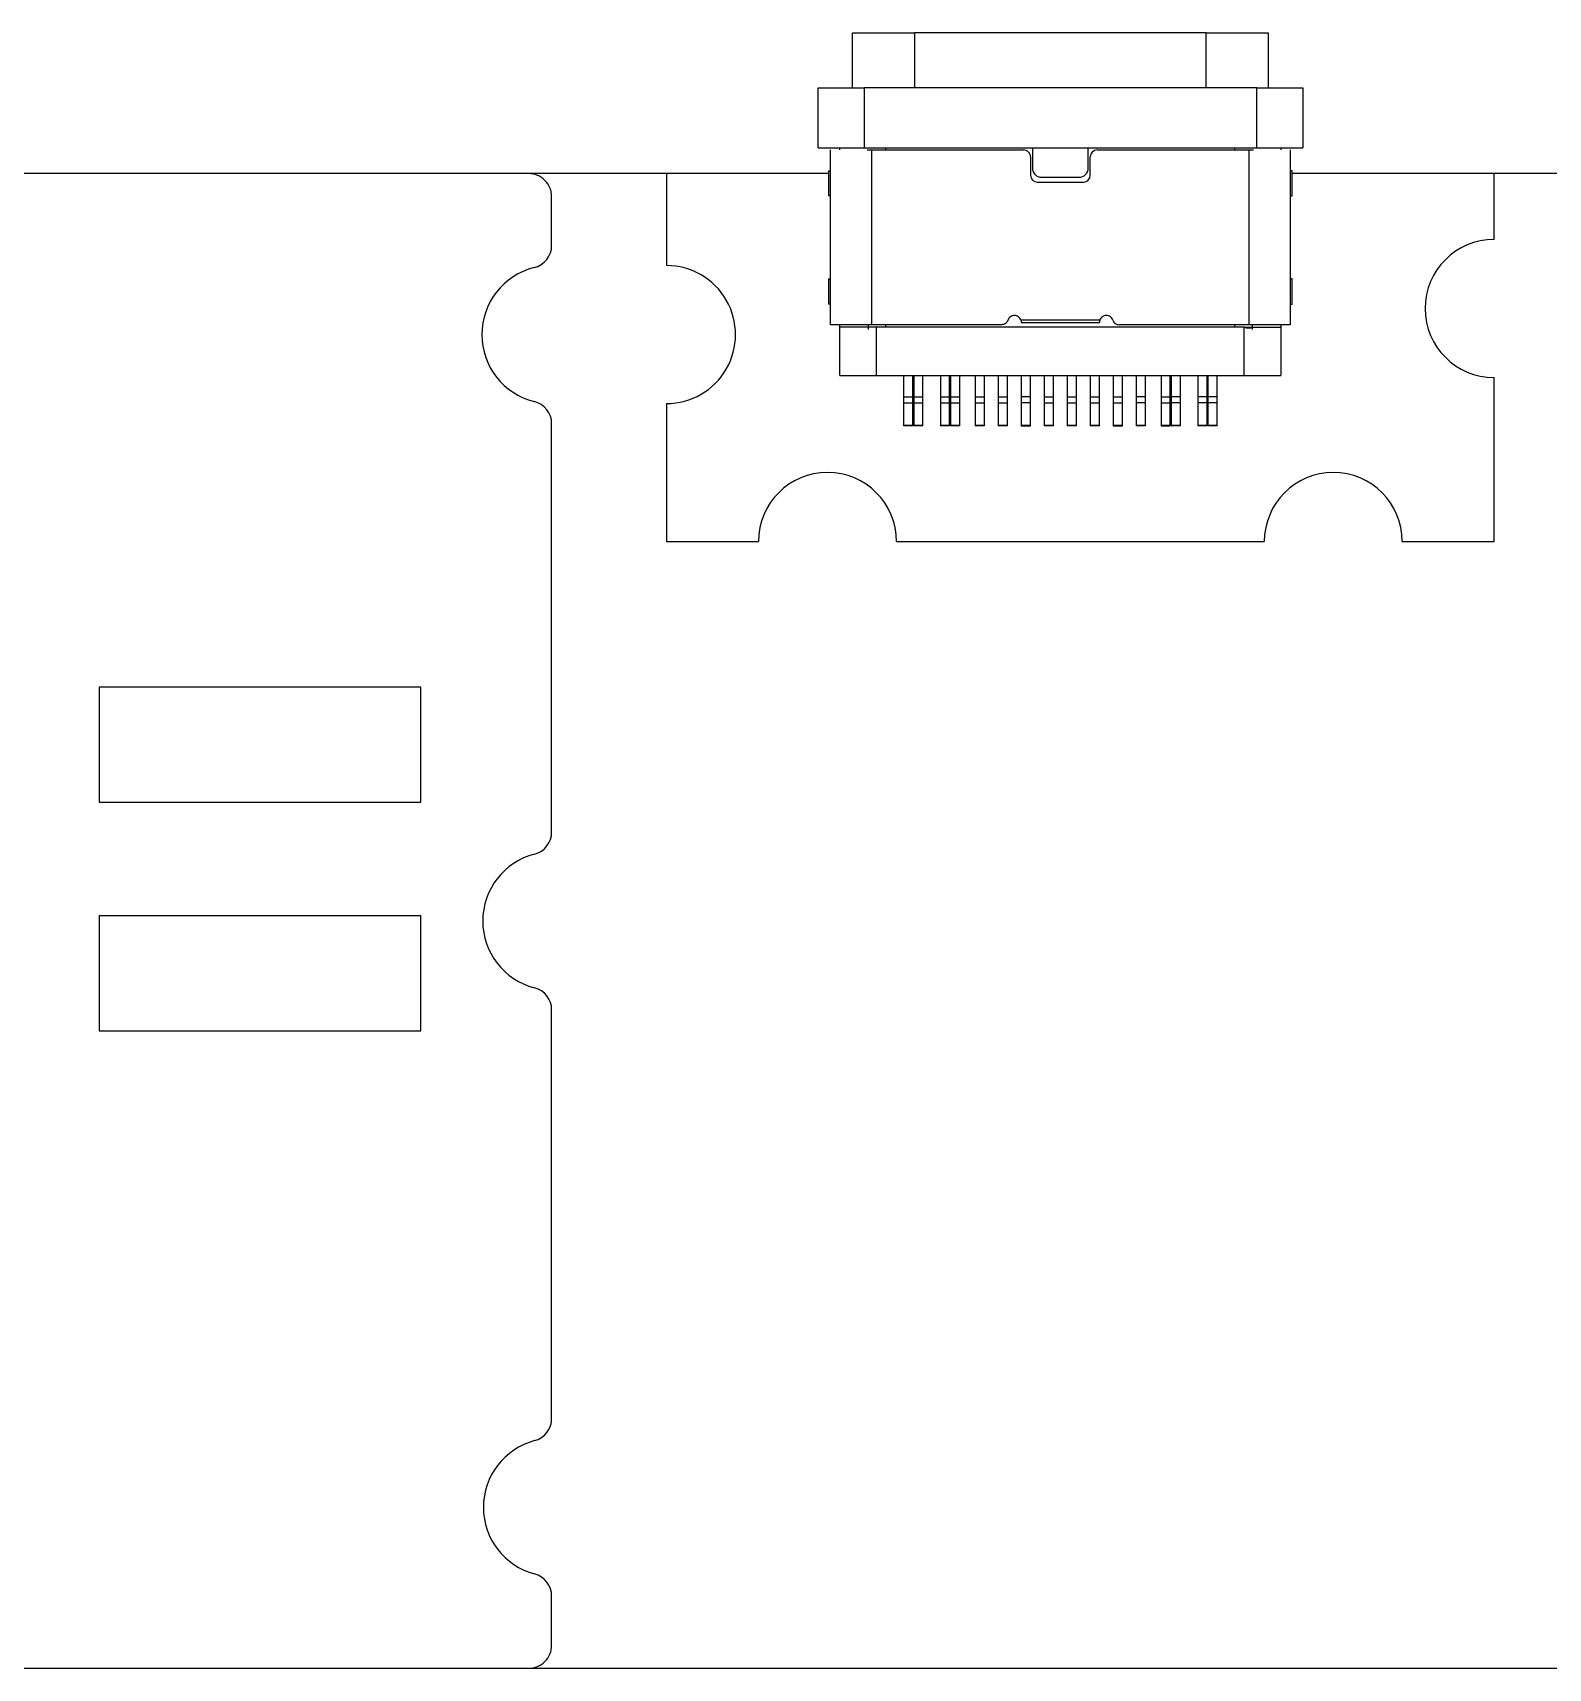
# Model space of a CAD drawing. Header units: millimetres. Extents: x -61 to 57, y -20 to 15.
# Drawn here: x -27.76 to 5.2, y -20.1 to 15.46 of the extents above; entities that cross this region are included whole.
import ezdxf

# ---------------------------------------------------------------- set-up
doc = ezdxf.new("R2010")
doc.units = ezdxf.units.MM
doc.header["$MEASUREMENT"] = 0
doc.layers.add('Layer 1', color=7, linetype='Continuous')

msp = doc.modelspace()

# ---------------------------------------------------------------- linework, layer by layer
at = {"layer": 'Layer 1', "lineweight": 25}
for points, knots in [([(-9.9313, 15.462), (-9.9313, 15.462), (-9.8962, 15.462), (-9.8285, 15.462), (-9.8285, 15.462), (-9.7947, 15.462), (-9.7533, 15.462), (-9.7043, 15.462), (-9.7043, 15.462), (-9.6554, 15.462), (-9.5984, 15.462), (-9.5362, 15.462), (-9.5362, 15.462), (-9.4118, 15.462), (-9.2613, 15.462), (-9.099, 15.462), (-9.099, 15.462), (-8.9367, 15.462), (-8.7596, 15.462), (-8.5813, 15.462)], [0, 0, 0, 0, 0.1666667, 0.1666667, 0.1666667, 0.1666667, 0.3333333, 0.3333333, 0.3333333, 0.3333333, 0.5, 0.5, 0.5, 0.5, 0.6666667, 0.6666667, 0.6666667, 0.6666667, 1, 1, 1, 1]), ([(-2.2413, 15.462), (-2.063, 15.462), (-1.8881, 15.462), (-1.7247, 15.462), (-1.7247, 15.462), (-1.643, 15.462), (-1.5655, 15.462), (-1.4921, 15.462), (-1.4921, 15.462), (-1.4188, 15.462), (-1.3493, 15.462), (-1.287, 15.462), (-1.287, 15.462), (-1.1625, 15.462), (-1.0619, 15.462), (-0.9945, 15.462), (-0.9945, 15.462), (-0.9271, 15.462), (-0.8913, 15.462), (-0.8913, 15.462)], [0, 0, 0, 0, 0.1666667, 0.1666667, 0.1666667, 0.1666667, 0.3333333, 0.3333333, 0.3333333, 0.3333333, 0.5, 0.5, 0.5, 0.5, 0.6666667, 0.6666667, 0.6666667, 0.6666667, 1, 1, 1, 1]), ([(-10.6813, 14.262), (-10.6813, 14.262), (-10.6553, 14.262), (-10.6052, 14.262), (-10.6052, 14.262), (-10.555, 14.262), (-10.4808, 14.262), (-10.3886, 14.262), (-10.3886, 14.262), (-10.2043, 14.262), (-9.9454, 14.262), (-9.6813, 14.262)], [0, 0, 0, 0, 0.25, 0.25, 0.25, 0.25, 0.5, 0.5, 0.5, 0.5, 1, 1, 1, 1]), ([(-1.1413, 14.262), (-1.0092, 14.262), (-0.8797, 14.262), (-0.7586, 14.262), (-0.7586, 14.262), (-0.6376, 14.262), (-0.5267, 14.262), (-0.4344, 14.262), (-0.4344, 14.262), (-0.2499, 14.262), (-0.1413, 14.262), (-0.1413, 14.262)], [0, 0, 0, 0, 0.25, 0.25, 0.25, 0.25, 0.5, 0.5, 0.5, 0.5, 1, 1, 1, 1]), ([(-10.6813, 12.962), (-10.6813, 12.962), (-10.6553, 12.962), (-10.6052, 12.962), (-10.6052, 12.962), (-10.555, 12.962), (-10.4808, 12.962), (-10.3886, 12.962), (-10.3886, 12.962), (-10.2043, 12.962), (-9.9454, 12.962), (-9.6813, 12.962)], [0, 0, 0, 0, 0.25, 0.25, 0.25, 0.25, 0.5, 0.5, 0.5, 0.5, 1, 1, 1, 1]), ([(-6.0613, 12.762), (-6.0613, 12.8018), (-6.0771, 12.8399), (-6.1052, 12.868), (-6.1052, 12.868), (-6.1333, 12.8962), (-6.1715, 12.912), (-6.2113, 12.912)], [0, 0, 0, 0, 0.3333333, 0.3333333, 0.3333333, 0.3333333, 1, 1, 1, 1]), ([(-1.1413, 12.962), (-1.0092, 12.962), (-0.8797, 12.962), (-0.7586, 12.962), (-0.7586, 12.962), (-0.6376, 12.962), (-0.5267, 12.962), (-0.4344, 12.962), (-0.4344, 12.962), (-0.2499, 12.962), (-0.1413, 12.962), (-0.1413, 12.962)], [0, 0, 0, 0, 0.25, 0.25, 0.25, 0.25, 0.5, 0.5, 0.5, 0.5, 1, 1, 1, 1]), ([(-5.8113, 12.312), (-5.8641, 12.312), (-5.9158, 12.3336), (-5.9527, 12.3705), (-5.9527, 12.3705), (-5.9895, 12.4074), (-6.0113, 12.4592), (-6.0113, 12.512)], [0, 0, 0, 0, 0.3333333, 0.3333333, 0.3333333, 0.3333333, 1, 1, 1, 1]), ([(-4.8113, 12.512), (-4.8113, 12.4592), (-4.8329, 12.4075), (-4.8698, 12.3706), (-4.8698, 12.3706), (-4.9067, 12.3337), (-4.9585, 12.312), (-5.0113, 12.312)], [0, 0, 0, 0, 0.3333333, 0.3333333, 0.3333333, 0.3333333, 1, 1, 1, 1]), ([(-16.4763, 11.8982), (-16.4763, 12.0308), (-16.529, 12.158), (-16.6227, 12.2518), (-16.6227, 12.2518), (-16.7165, 12.3455), (-16.8437, 12.3982), (-16.9763, 12.3982)], [0, 0, 0, 0, 0.3333333, 0.3333333, 0.3333333, 0.3333333, 1, 1, 1, 1]), ([(4.0237, 10.9651), (3.1953, 10.9651), (2.5237, 10.2935), (2.5237, 9.4651), (2.5237, 9.4651), (2.5237, 8.6367), (3.1953, 7.9651), (4.0237, 7.9651)], [0, 0, 0, 0, 0.3333333, 0.3333333, 0.3333333, 0.3333333, 1, 1, 1, 1]), ([(-16.856, 10.3543), (-17.5251, 10.1884), (-17.995, 9.5877), (-17.995, 8.8983), (-17.995, 8.8983), (-17.995, 8.209), (-17.5251, 7.6083), (-16.856, 7.4424)], [0, 0, 0, 0, 0.3333333, 0.3333333, 0.3333333, 0.3333333, 1, 1, 1, 1]), ([(-13.9763, 7.3982), (-13.4404, 7.3982), (-12.9452, 7.6841), (-12.6772, 8.1482), (-12.6772, 8.1482), (-12.4093, 8.6123), (-12.4093, 9.1841), (-12.6772, 9.6482), (-12.6772, 9.6482), (-12.9452, 10.1123), (-13.4404, 10.3982), (-13.9763, 10.3982)], [0, 0, 0, 0, 0.25, 0.25, 0.25, 0.25, 0.5, 0.5, 0.5, 0.5, 1, 1, 1, 1]), ([(-6.4113, 9.312), (-6.4423, 9.312), (-6.4726, 9.3024), (-6.4979, 9.2844), (-6.4979, 9.2844), (-6.5232, 9.2665), (-6.5424, 9.2412), (-6.5527, 9.212)], [0, 0, 0, 0, 0.3333333, 0.3333333, 0.3333333, 0.3333333, 1, 1, 1, 1]), ([(-6.2699, 9.212), (-6.2802, 9.2412), (-6.2994, 9.2665), (-6.3247, 9.2844), (-6.3247, 9.2844), (-6.35, 9.3024), (-6.3803, 9.312), (-6.4113, 9.312)], [0, 0, 0, 0, 0.3333333, 0.3333333, 0.3333333, 0.3333333, 1, 1, 1, 1]), ([(-4.4113, 9.312), (-4.4423, 9.312), (-4.4726, 9.3024), (-4.4979, 9.2844), (-4.4979, 9.2844), (-4.5232, 9.2665), (-4.5424, 9.2412), (-4.5527, 9.212)], [0, 0, 0, 0, 0.3333333, 0.3333333, 0.3333333, 0.3333333, 1, 1, 1, 1]), ([(-4.2699, 9.212), (-4.2802, 9.2412), (-4.2994, 9.2665), (-4.3247, 9.2844), (-4.3247, 9.2844), (-4.35, 9.3024), (-4.3803, 9.312), (-4.4113, 9.312)], [0, 0, 0, 0, 0.3333333, 0.3333333, 0.3333333, 0.3333333, 1, 1, 1, 1]), ([(-9.5113, 9.112), (-9.5409, 9.112), (-9.5705, 9.112), (-9.5999, 9.112), (-9.5999, 9.112), (-9.6291, 9.112), (-9.6581, 9.112), (-9.6869, 9.112), (-9.6869, 9.112), (-9.7156, 9.112), (-9.7441, 9.112), (-9.7721, 9.112), (-9.7721, 9.112), (-9.8005, 9.112), (-9.8283, 9.112), (-9.8557, 9.112), (-9.8557, 9.112), (-9.9101, 9.112), (-9.9624, 9.112), (-10.0114, 9.112), (-10.0114, 9.112), (-10.0604, 9.112), (-10.106, 9.112), (-10.1477, 9.112), (-10.1477, 9.112), (-10.1894, 9.112), (-10.2271, 9.112), (-10.2597, 9.112), (-10.2597, 9.112), (-10.2924, 9.112), (-10.32, 9.112), (-10.3428, 9.112), (-10.3428, 9.112), (-10.3656, 9.112), (-10.3835, 9.112), (-10.3942, 9.112), (-10.3942, 9.112), (-10.4048, 9.112), (-10.408, 9.112), (-10.4113, 9.112)], [0, 0, 0, 0, 0.0909091, 0.0909091, 0.0909091, 0.0909091, 0.1818182, 0.1818182, 0.1818182, 0.1818182, 0.2727273, 0.2727273, 0.2727273, 0.2727273, 0.3636364, 0.3636364, 0.3636364, 0.3636364, 0.4545455, 0.4545455, 0.4545455, 0.4545455, 0.5454545, 0.5454545, 0.5454545, 0.5454545, 0.6363636, 0.6363636, 0.6363636, 0.6363636, 0.7272727, 0.7272727, 0.7272727, 0.7272727, 0.8181818, 0.8181818, 0.8181818, 0.8181818, 1, 1, 1, 1]), ([(-9.4113, 9.062), (-9.4885, 9.062), (-9.5642, 9.062), (-9.6385, 9.062), (-9.6385, 9.062), (-9.7128, 9.062), (-9.7862, 9.062), (-9.8545, 9.062), (-9.8545, 9.062), (-9.9911, 9.062), (-10.1126, 9.062), (-10.2063, 9.062)], [0, 0, 0, 0, 0.25, 0.25, 0.25, 0.25, 0.5, 0.5, 0.5, 0.5, 1, 1, 1, 1]), ([(-6.5527, 9.212), (-6.5567, 9.2024), (-6.5607, 9.1929), (-6.5659, 9.184), (-6.5659, 9.184), (-6.5709, 9.1752), (-6.5772, 9.1671), (-6.5841, 9.1598), (-6.5841, 9.1598), (-6.5912, 9.1523), (-6.5991, 9.1455), (-6.6075, 9.1395), (-6.6075, 9.1395), (-6.6201, 9.1305), (-6.634, 9.1232), (-6.6486, 9.1189), (-6.6486, 9.1189), (-6.6633, 9.1145), (-6.6787, 9.1132), (-6.6941, 9.112)], [0, 0, 0, 0, 0.1666667, 0.1666667, 0.1666667, 0.1666667, 0.3333333, 0.3333333, 0.3333333, 0.3333333, 0.5, 0.5, 0.5, 0.5, 0.6666667, 0.6666667, 0.6666667, 0.6666667, 1, 1, 1, 1]), ([(-6.2699, 9.212), (-6.2674, 9.2038), (-6.2649, 9.1956), (-6.2634, 9.1873), (-6.2634, 9.1873), (-6.262, 9.1789), (-6.2616, 9.1705), (-6.2613, 9.162)], [0, 0, 0, 0, 0.3333333, 0.3333333, 0.3333333, 0.3333333, 1, 1, 1, 1]), ([(-4.2699, 9.212), (-4.2595, 9.1827), (-4.2404, 9.1574), (-4.215, 9.1395), (-4.215, 9.1395), (-4.1897, 9.1216), (-4.1595, 9.112), (-4.1284, 9.112)], [0, 0, 0, 0, 0.3333333, 0.3333333, 0.3333333, 0.3333333, 1, 1, 1, 1]), ([(-1.4113, 9.062), (-1.3341, 9.062), (-1.2583, 9.062), (-1.1841, 9.062), (-1.1841, 9.062), (-1.1098, 9.062), (-1.0364, 9.062), (-0.9681, 9.062), (-0.9681, 9.062), (-0.8315, 9.062), (-0.71, 9.062), (-0.6163, 9.062)], [0, 0, 0, 0, 0.25, 0.25, 0.25, 0.25, 0.5, 0.5, 0.5, 0.5, 1, 1, 1, 1]), ([(-0.4113, 9.112), (-0.4121, 9.112), (-0.4129, 9.112), (-0.4156, 9.112), (-0.4156, 9.112), (-0.4182, 9.112), (-0.4226, 9.112), (-0.4284, 9.112), (-0.4284, 9.112), (-0.4342, 9.112), (-0.4413, 9.112), (-0.4498, 9.112), (-0.4498, 9.112), (-0.4584, 9.112), (-0.4684, 9.112), (-0.4798, 9.112), (-0.4798, 9.112), (-0.5023, 9.112), (-0.5301, 9.112), (-0.5628, 9.112), (-0.5628, 9.112), (-0.5955, 9.112), (-0.6332, 9.112), (-0.6749, 9.112), (-0.6749, 9.112), (-0.7165, 9.112), (-0.7622, 9.112), (-0.8112, 9.112), (-0.8112, 9.112), (-0.8601, 9.112), (-0.9124, 9.112), (-0.9669, 9.112), (-0.9669, 9.112), (-1.0213, 9.112), (-1.0779, 9.112), (-1.1357, 9.112), (-1.1357, 9.112), (-1.1934, 9.112), (-1.2524, 9.112), (-1.3113, 9.112)], [0, 0, 0, 0, 0.0909091, 0.0909091, 0.0909091, 0.0909091, 0.1818182, 0.1818182, 0.1818182, 0.1818182, 0.2727273, 0.2727273, 0.2727273, 0.2727273, 0.3636364, 0.3636364, 0.3636364, 0.3636364, 0.4545455, 0.4545455, 0.4545455, 0.4545455, 0.5454545, 0.5454545, 0.5454545, 0.5454545, 0.6363636, 0.6363636, 0.6363636, 0.6363636, 0.7272727, 0.7272727, 0.7272727, 0.7272727, 0.8181818, 0.8181818, 0.8181818, 0.8181818, 1, 1, 1, 1]), ([(-10.2063, 8.012), (-10.1594, 8.012), (-10.1065, 8.012), (-10.0477, 8.012), (-10.0477, 8.012), (-9.9888, 8.012), (-9.9234, 8.012), (-9.8551, 8.012), (-9.8551, 8.012), (-9.7185, 8.012), (-9.5657, 8.012), (-9.4113, 8.012)], [0, 0, 0, 0, 0.25, 0.25, 0.25, 0.25, 0.5, 0.5, 0.5, 0.5, 1, 1, 1, 1]), ([(-1.4113, 8.012), (-1.3341, 8.012), (-1.2583, 8.012), (-1.1841, 8.012), (-1.1841, 8.012), (-1.1098, 8.012), (-1.0364, 8.012), (-0.9681, 8.012), (-0.9681, 8.012), (-0.8315, 8.012), (-0.71, 8.012), (-0.6163, 8.012)], [0, 0, 0, 0, 0.25, 0.25, 0.25, 0.25, 0.5, 0.5, 0.5, 0.5, 1, 1, 1, 1]), ([(-8.8213, 7.5479), (-8.8213, 7.5408), (-8.8213, 7.531), (-8.8213, 7.5193), (-8.8213, 7.5193), (-8.8213, 7.5075), (-8.8213, 7.4936), (-8.8213, 7.4785), (-8.8213, 7.4785), (-8.8213, 7.4635), (-8.8213, 7.4469), (-8.8213, 7.4303), (-8.8213, 7.4303), (-8.8213, 7.4242), (-8.8213, 7.4181), (-8.8213, 7.412)], [0, 0, 0, 0, 0.2, 0.2, 0.2, 0.2, 0.4, 0.4, 0.4, 0.4, 0.6, 0.6, 0.6, 0.6, 1, 1, 1, 1]), ([(-8.6213, 7.412), (-8.6213, 7.4288), (-8.6213, 7.4458), (-8.6213, 7.4616), (-8.6213, 7.4616), (-8.6213, 7.4775), (-8.6213, 7.4926), (-8.6213, 7.5057), (-8.6213, 7.5057), (-8.6213, 7.5188), (-8.6213, 7.5303), (-8.6213, 7.5392), (-8.6213, 7.5392), (-8.6213, 7.5424), (-8.6213, 7.5453), (-8.6213, 7.5479)], [0, 0, 0, 0, 0.2, 0.2, 0.2, 0.2, 0.4, 0.4, 0.4, 0.4, 0.6, 0.6, 0.6, 0.6, 1, 1, 1, 1]), ([(-8.6013, 7.5479), (-8.6013, 7.5408), (-8.6013, 7.531), (-8.6013, 7.5193), (-8.6013, 7.5193), (-8.6013, 7.5075), (-8.6013, 7.4936), (-8.6013, 7.4785), (-8.6013, 7.4785), (-8.6013, 7.4635), (-8.6013, 7.4469), (-8.6013, 7.4303), (-8.6013, 7.4303), (-8.6013, 7.4242), (-8.6013, 7.4181), (-8.6013, 7.412)], [0, 0, 0, 0, 0.2, 0.2, 0.2, 0.2, 0.4, 0.4, 0.4, 0.4, 0.6, 0.6, 0.6, 0.6, 1, 1, 1, 1]), ([(-8.4013, 7.412), (-8.4013, 7.4288), (-8.4013, 7.4458), (-8.4013, 7.4616), (-8.4013, 7.4616), (-8.4013, 7.4775), (-8.4013, 7.4926), (-8.4013, 7.5057), (-8.4013, 7.5057), (-8.4013, 7.5188), (-8.4013, 7.5303), (-8.4013, 7.5392), (-8.4013, 7.5392), (-8.4013, 7.5424), (-8.4013, 7.5453), (-8.4013, 7.5479)], [0, 0, 0, 0, 0.2, 0.2, 0.2, 0.2, 0.4, 0.4, 0.4, 0.4, 0.6, 0.6, 0.6, 0.6, 1, 1, 1, 1]), ([(-8.0213, 7.5479), (-8.0213, 7.5408), (-8.0213, 7.531), (-8.0213, 7.5193), (-8.0213, 7.5193), (-8.0213, 7.5075), (-8.0213, 7.4936), (-8.0213, 7.4785), (-8.0213, 7.4785), (-8.0213, 7.4635), (-8.0213, 7.4469), (-8.0213, 7.4303), (-8.0213, 7.4303), (-8.0213, 7.4242), (-8.0213, 7.4181), (-8.0213, 7.412)], [0, 0, 0, 0, 0.2, 0.2, 0.2, 0.2, 0.4, 0.4, 0.4, 0.4, 0.6, 0.6, 0.6, 0.6, 1, 1, 1, 1]), ([(-7.8213, 7.412), (-7.8213, 7.4288), (-7.8213, 7.4458), (-7.8213, 7.4616), (-7.8213, 7.4616), (-7.8213, 7.4775), (-7.8213, 7.4926), (-7.8213, 7.5057), (-7.8213, 7.5057), (-7.8213, 7.5188), (-7.8213, 7.5303), (-7.8213, 7.5392), (-7.8213, 7.5392), (-7.8213, 7.5424), (-7.8213, 7.5453), (-7.8213, 7.5479)], [0, 0, 0, 0, 0.2, 0.2, 0.2, 0.2, 0.4, 0.4, 0.4, 0.4, 0.6, 0.6, 0.6, 0.6, 1, 1, 1, 1]), ([(-7.8013, 7.5479), (-7.8013, 7.5408), (-7.8013, 7.531), (-7.8013, 7.5193), (-7.8013, 7.5193), (-7.8013, 7.5075), (-7.8013, 7.4936), (-7.8013, 7.4785), (-7.8013, 7.4785), (-7.8013, 7.4635), (-7.8013, 7.4469), (-7.8013, 7.4303), (-7.8013, 7.4303), (-7.8013, 7.4242), (-7.8013, 7.4181), (-7.8013, 7.412)], [0, 0, 0, 0, 0.2, 0.2, 0.2, 0.2, 0.4, 0.4, 0.4, 0.4, 0.6, 0.6, 0.6, 0.6, 1, 1, 1, 1]), ([(-7.6013, 7.412), (-7.6013, 7.4288), (-7.6013, 7.4458), (-7.6013, 7.4616), (-7.6013, 7.4616), (-7.6013, 7.4775), (-7.6013, 7.4926), (-7.6013, 7.5057), (-7.6013, 7.5057), (-7.6013, 7.5188), (-7.6013, 7.5303), (-7.6013, 7.5392), (-7.6013, 7.5392), (-7.6013, 7.5424), (-7.6013, 7.5453), (-7.6013, 7.5479)], [0, 0, 0, 0, 0.2, 0.2, 0.2, 0.2, 0.4, 0.4, 0.4, 0.4, 0.6, 0.6, 0.6, 0.6, 1, 1, 1, 1]), ([(-7.2613, 7.5479), (-7.2613, 7.5408), (-7.2613, 7.531), (-7.2613, 7.5193), (-7.2613, 7.5193), (-7.2613, 7.5075), (-7.2613, 7.4936), (-7.2613, 7.4785), (-7.2613, 7.4785), (-7.2613, 7.4635), (-7.2613, 7.4469), (-7.2613, 7.4303), (-7.2613, 7.4303), (-7.2613, 7.4242), (-7.2613, 7.4181), (-7.2613, 7.412)], [0, 0, 0, 0, 0.2, 0.2, 0.2, 0.2, 0.4, 0.4, 0.4, 0.4, 0.6, 0.6, 0.6, 0.6, 1, 1, 1, 1]), ([(-7.0613, 7.412), (-7.0613, 7.4288), (-7.0613, 7.4458), (-7.0613, 7.4616), (-7.0613, 7.4616), (-7.0613, 7.4775), (-7.0613, 7.4926), (-7.0613, 7.5057), (-7.0613, 7.5057), (-7.0613, 7.5188), (-7.0613, 7.5303), (-7.0613, 7.5392), (-7.0613, 7.5392), (-7.0613, 7.5424), (-7.0613, 7.5453), (-7.0613, 7.5479)], [0, 0, 0, 0, 0.2, 0.2, 0.2, 0.2, 0.4, 0.4, 0.4, 0.4, 0.6, 0.6, 0.6, 0.6, 1, 1, 1, 1]), ([(-6.7613, 7.5479), (-6.7613, 7.5408), (-6.7613, 7.531), (-6.7613, 7.5193), (-6.7613, 7.5193), (-6.7613, 7.5075), (-6.7613, 7.4936), (-6.7613, 7.4785), (-6.7613, 7.4785), (-6.7613, 7.4635), (-6.7613, 7.4469), (-6.7613, 7.4303), (-6.7613, 7.4303), (-6.7613, 7.4242), (-6.7613, 7.4181), (-6.7613, 7.412)], [0, 0, 0, 0, 0.2, 0.2, 0.2, 0.2, 0.4, 0.4, 0.4, 0.4, 0.6, 0.6, 0.6, 0.6, 1, 1, 1, 1]), ([(-6.5613, 7.412), (-6.5613, 7.4288), (-6.5613, 7.4458), (-6.5613, 7.4616), (-6.5613, 7.4616), (-6.5613, 7.4775), (-6.5613, 7.4926), (-6.5613, 7.5057), (-6.5613, 7.5057), (-6.5613, 7.5188), (-6.5613, 7.5303), (-6.5613, 7.5392), (-6.5613, 7.5392), (-6.5613, 7.5424), (-6.5613, 7.5453), (-6.5613, 7.5479)], [0, 0, 0, 0, 0.2, 0.2, 0.2, 0.2, 0.4, 0.4, 0.4, 0.4, 0.6, 0.6, 0.6, 0.6, 1, 1, 1, 1]), ([(-6.2613, 7.5479), (-6.2613, 7.5408), (-6.2613, 7.531), (-6.2613, 7.5193), (-6.2613, 7.5193), (-6.2613, 7.5075), (-6.2613, 7.4936), (-6.2613, 7.4785), (-6.2613, 7.4785), (-6.2613, 7.4635), (-6.2613, 7.4469), (-6.2613, 7.4303), (-6.2613, 7.4303), (-6.2613, 7.4242), (-6.2613, 7.4181), (-6.2613, 7.412)], [0, 0, 0, 0, 0.2, 0.2, 0.2, 0.2, 0.4, 0.4, 0.4, 0.4, 0.6, 0.6, 0.6, 0.6, 1, 1, 1, 1]), ([(-6.0613, 7.412), (-6.0613, 7.4288), (-6.0613, 7.4458), (-6.0613, 7.4616), (-6.0613, 7.4616), (-6.0613, 7.4775), (-6.0613, 7.4926), (-6.0613, 7.5057), (-6.0613, 7.5057), (-6.0613, 7.5188), (-6.0613, 7.5303), (-6.0613, 7.5392), (-6.0613, 7.5392), (-6.0613, 7.5424), (-6.0613, 7.5453), (-6.0613, 7.5479)], [0, 0, 0, 0, 0.2, 0.2, 0.2, 0.2, 0.4, 0.4, 0.4, 0.4, 0.6, 0.6, 0.6, 0.6, 1, 1, 1, 1]), ([(-5.7613, 7.5479), (-5.7613, 7.5408), (-5.7613, 7.531), (-5.7613, 7.5193), (-5.7613, 7.5193), (-5.7613, 7.5075), (-5.7613, 7.4936), (-5.7613, 7.4785), (-5.7613, 7.4785), (-5.7613, 7.4635), (-5.7613, 7.4469), (-5.7613, 7.4303), (-5.7613, 7.4303), (-5.7613, 7.4242), (-5.7613, 7.4181), (-5.7613, 7.412)], [0, 0, 0, 0, 0.2, 0.2, 0.2, 0.2, 0.4, 0.4, 0.4, 0.4, 0.6, 0.6, 0.6, 0.6, 1, 1, 1, 1]), ([(-5.5613, 7.412), (-5.5613, 7.4288), (-5.5613, 7.4458), (-5.5613, 7.4616), (-5.5613, 7.4616), (-5.5613, 7.4775), (-5.5613, 7.4926), (-5.5613, 7.5057), (-5.5613, 7.5057), (-5.5613, 7.5188), (-5.5613, 7.5303), (-5.5613, 7.5392), (-5.5613, 7.5392), (-5.5613, 7.5424), (-5.5613, 7.5453), (-5.5613, 7.5479)], [0, 0, 0, 0, 0.2, 0.2, 0.2, 0.2, 0.4, 0.4, 0.4, 0.4, 0.6, 0.6, 0.6, 0.6, 1, 1, 1, 1]), ([(-5.2613, 7.5479), (-5.2613, 7.5408), (-5.2613, 7.531), (-5.2613, 7.5193), (-5.2613, 7.5193), (-5.2613, 7.5075), (-5.2613, 7.4936), (-5.2613, 7.4785), (-5.2613, 7.4785), (-5.2613, 7.4635), (-5.2613, 7.4469), (-5.2613, 7.4303), (-5.2613, 7.4303), (-5.2613, 7.4242), (-5.2613, 7.4181), (-5.2613, 7.412)], [0, 0, 0, 0, 0.2, 0.2, 0.2, 0.2, 0.4, 0.4, 0.4, 0.4, 0.6, 0.6, 0.6, 0.6, 1, 1, 1, 1]), ([(-5.0613, 7.412), (-5.0613, 7.4288), (-5.0613, 7.4458), (-5.0613, 7.4616), (-5.0613, 7.4616), (-5.0613, 7.4775), (-5.0613, 7.4926), (-5.0613, 7.5057), (-5.0613, 7.5057), (-5.0613, 7.5188), (-5.0613, 7.5303), (-5.0613, 7.5392), (-5.0613, 7.5392), (-5.0613, 7.5424), (-5.0613, 7.5453), (-5.0613, 7.5479)], [0, 0, 0, 0, 0.2, 0.2, 0.2, 0.2, 0.4, 0.4, 0.4, 0.4, 0.6, 0.6, 0.6, 0.6, 1, 1, 1, 1]), ([(-4.7613, 7.5479), (-4.7613, 7.5408), (-4.7613, 7.531), (-4.7613, 7.5193), (-4.7613, 7.5193), (-4.7613, 7.5075), (-4.7613, 7.4936), (-4.7613, 7.4785), (-4.7613, 7.4785), (-4.7613, 7.4635), (-4.7613, 7.4469), (-4.7613, 7.4303), (-4.7613, 7.4303), (-4.7613, 7.4242), (-4.7613, 7.4181), (-4.7613, 7.412)], [0, 0, 0, 0, 0.2, 0.2, 0.2, 0.2, 0.4, 0.4, 0.4, 0.4, 0.6, 0.6, 0.6, 0.6, 1, 1, 1, 1]), ([(-4.5613, 7.412), (-4.5613, 7.4288), (-4.5613, 7.4458), (-4.5613, 7.4616), (-4.5613, 7.4616), (-4.5613, 7.4775), (-4.5613, 7.4926), (-4.5613, 7.5057), (-4.5613, 7.5057), (-4.5613, 7.5188), (-4.5613, 7.5303), (-4.5613, 7.5392), (-4.5613, 7.5392), (-4.5613, 7.5424), (-4.5613, 7.5453), (-4.5613, 7.5479)], [0, 0, 0, 0, 0.2, 0.2, 0.2, 0.2, 0.4, 0.4, 0.4, 0.4, 0.6, 0.6, 0.6, 0.6, 1, 1, 1, 1]), ([(-4.2613, 7.5479), (-4.2613, 7.5408), (-4.2613, 7.531), (-4.2613, 7.5193), (-4.2613, 7.5193), (-4.2613, 7.5075), (-4.2613, 7.4936), (-4.2613, 7.4785), (-4.2613, 7.4785), (-4.2613, 7.4635), (-4.2613, 7.4469), (-4.2613, 7.4303), (-4.2613, 7.4303), (-4.2613, 7.4242), (-4.2613, 7.4181), (-4.2613, 7.412)], [0, 0, 0, 0, 0.2, 0.2, 0.2, 0.2, 0.4, 0.4, 0.4, 0.4, 0.6, 0.6, 0.6, 0.6, 1, 1, 1, 1]), ([(-4.0613, 7.412), (-4.0613, 7.4288), (-4.0613, 7.4458), (-4.0613, 7.4616), (-4.0613, 7.4616), (-4.0613, 7.4775), (-4.0613, 7.4926), (-4.0613, 7.5057), (-4.0613, 7.5057), (-4.0613, 7.5188), (-4.0613, 7.5303), (-4.0613, 7.5392), (-4.0613, 7.5392), (-4.0613, 7.5424), (-4.0613, 7.5453), (-4.0613, 7.5479)], [0, 0, 0, 0, 0.2, 0.2, 0.2, 0.2, 0.4, 0.4, 0.4, 0.4, 0.6, 0.6, 0.6, 0.6, 1, 1, 1, 1]), ([(-3.7613, 7.5479), (-3.7613, 7.5408), (-3.7613, 7.531), (-3.7613, 7.5193), (-3.7613, 7.5193), (-3.7613, 7.5075), (-3.7613, 7.4936), (-3.7613, 7.4785), (-3.7613, 7.4785), (-3.7613, 7.4635), (-3.7613, 7.4469), (-3.7613, 7.4303), (-3.7613, 7.4303), (-3.7613, 7.4242), (-3.7613, 7.4181), (-3.7613, 7.412)], [0, 0, 0, 0, 0.2, 0.2, 0.2, 0.2, 0.4, 0.4, 0.4, 0.4, 0.6, 0.6, 0.6, 0.6, 1, 1, 1, 1]), ([(-3.5613, 7.412), (-3.5613, 7.4288), (-3.5613, 7.4458), (-3.5613, 7.4616), (-3.5613, 7.4616), (-3.5613, 7.4775), (-3.5613, 7.4926), (-3.5613, 7.5057), (-3.5613, 7.5057), (-3.5613, 7.5188), (-3.5613, 7.5303), (-3.5613, 7.5392), (-3.5613, 7.5392), (-3.5613, 7.5424), (-3.5613, 7.5453), (-3.5613, 7.5479)], [0, 0, 0, 0, 0.2, 0.2, 0.2, 0.2, 0.4, 0.4, 0.4, 0.4, 0.6, 0.6, 0.6, 0.6, 1, 1, 1, 1]), ([(-3.2213, 7.5479), (-3.2213, 7.5408), (-3.2213, 7.531), (-3.2213, 7.5193), (-3.2213, 7.5193), (-3.2213, 7.5075), (-3.2213, 7.4936), (-3.2213, 7.4785), (-3.2213, 7.4785), (-3.2213, 7.4635), (-3.2213, 7.4469), (-3.2213, 7.4303), (-3.2213, 7.4303), (-3.2213, 7.4242), (-3.2213, 7.4181), (-3.2213, 7.412)], [0, 0, 0, 0, 0.2, 0.2, 0.2, 0.2, 0.4, 0.4, 0.4, 0.4, 0.6, 0.6, 0.6, 0.6, 1, 1, 1, 1]), ([(-3.0213, 7.412), (-3.0213, 7.4288), (-3.0213, 7.4458), (-3.0213, 7.4616), (-3.0213, 7.4616), (-3.0213, 7.4775), (-3.0213, 7.4926), (-3.0213, 7.5057), (-3.0213, 7.5057), (-3.0213, 7.5188), (-3.0213, 7.5303), (-3.0213, 7.5392), (-3.0213, 7.5392), (-3.0213, 7.5424), (-3.0213, 7.5453), (-3.0213, 7.5479)], [0, 0, 0, 0, 0.2, 0.2, 0.2, 0.2, 0.4, 0.4, 0.4, 0.4, 0.6, 0.6, 0.6, 0.6, 1, 1, 1, 1]), ([(-3.0013, 7.5479), (-3.0013, 7.5408), (-3.0013, 7.531), (-3.0013, 7.5193), (-3.0013, 7.5193), (-3.0013, 7.5075), (-3.0013, 7.4936), (-3.0013, 7.4785), (-3.0013, 7.4785), (-3.0013, 7.4635), (-3.0013, 7.4469), (-3.0013, 7.4303), (-3.0013, 7.4303), (-3.0013, 7.4242), (-3.0013, 7.4181), (-3.0013, 7.412)], [0, 0, 0, 0, 0.2, 0.2, 0.2, 0.2, 0.4, 0.4, 0.4, 0.4, 0.6, 0.6, 0.6, 0.6, 1, 1, 1, 1]), ([(-2.8013, 7.412), (-2.8013, 7.4288), (-2.8013, 7.4458), (-2.8013, 7.4616), (-2.8013, 7.4616), (-2.8013, 7.4775), (-2.8013, 7.4926), (-2.8013, 7.5057), (-2.8013, 7.5057), (-2.8013, 7.5188), (-2.8013, 7.5303), (-2.8013, 7.5392), (-2.8013, 7.5392), (-2.8013, 7.5424), (-2.8013, 7.5453), (-2.8013, 7.5479)], [0, 0, 0, 0, 0.2, 0.2, 0.2, 0.2, 0.4, 0.4, 0.4, 0.4, 0.6, 0.6, 0.6, 0.6, 1, 1, 1, 1]), ([(-2.4213, 7.5479), (-2.4213, 7.5408), (-2.4213, 7.531), (-2.4213, 7.5193), (-2.4213, 7.5193), (-2.4213, 7.5075), (-2.4213, 7.4936), (-2.4213, 7.4785), (-2.4213, 7.4785), (-2.4213, 7.4635), (-2.4213, 7.4469), (-2.4213, 7.4303), (-2.4213, 7.4303), (-2.4213, 7.4242), (-2.4213, 7.4181), (-2.4213, 7.412)], [0, 0, 0, 0, 0.2, 0.2, 0.2, 0.2, 0.4, 0.4, 0.4, 0.4, 0.6, 0.6, 0.6, 0.6, 1, 1, 1, 1]), ([(-2.2213, 7.412), (-2.2213, 7.4288), (-2.2213, 7.4458), (-2.2213, 7.4616), (-2.2213, 7.4616), (-2.2213, 7.4775), (-2.2213, 7.4926), (-2.2213, 7.5057), (-2.2213, 7.5057), (-2.2213, 7.5188), (-2.2213, 7.5303), (-2.2213, 7.5392), (-2.2213, 7.5392), (-2.2213, 7.5424), (-2.2213, 7.5453), (-2.2213, 7.5479)], [0, 0, 0, 0, 0.2, 0.2, 0.2, 0.2, 0.4, 0.4, 0.4, 0.4, 0.6, 0.6, 0.6, 0.6, 1, 1, 1, 1]), ([(-2.2013, 7.5479), (-2.2013, 7.5408), (-2.2013, 7.531), (-2.2013, 7.5193), (-2.2013, 7.5193), (-2.2013, 7.5075), (-2.2013, 7.4936), (-2.2013, 7.4785), (-2.2013, 7.4785), (-2.2013, 7.4635), (-2.2013, 7.4469), (-2.2013, 7.4303), (-2.2013, 7.4303), (-2.2013, 7.4242), (-2.2013, 7.4181), (-2.2013, 7.412)], [0, 0, 0, 0, 0.2, 0.2, 0.2, 0.2, 0.4, 0.4, 0.4, 0.4, 0.6, 0.6, 0.6, 0.6, 1, 1, 1, 1]), ([(-2.0013, 7.412), (-2.0013, 7.4288), (-2.0013, 7.4458), (-2.0013, 7.4616), (-2.0013, 7.4616), (-2.0013, 7.4775), (-2.0013, 7.4926), (-2.0013, 7.5057), (-2.0013, 7.5057), (-2.0013, 7.5188), (-2.0013, 7.5303), (-2.0013, 7.5392), (-2.0013, 7.5392), (-2.0013, 7.5424), (-2.0013, 7.5453), (-2.0013, 7.5479)], [0, 0, 0, 0, 0.2, 0.2, 0.2, 0.2, 0.4, 0.4, 0.4, 0.4, 0.6, 0.6, 0.6, 0.6, 1, 1, 1, 1]), ([(-8.9763, 4.3982), (-8.9763, 5.2267), (-9.6479, 5.8982), (-10.4763, 5.8982), (-10.4763, 5.8982), (-11.3047, 5.8982), (-11.9763, 5.2267), (-11.9763, 4.3982)], [0, 0, 0, 0, 0.3333333, 0.3333333, 0.3333333, 0.3333333, 1, 1, 1, 1]), ([(2.0237, 4.3982), (2.0237, 5.2267), (1.3521, 5.8982), (0.5237, 5.8982), (0.5237, 5.8982), (-0.3047, 5.8982), (-0.9763, 5.2267), (-0.9763, 4.3982)], [0, 0, 0, 0, 0.3333333, 0.3333333, 0.3333333, 0.3333333, 1, 1, 1, 1]), ([(-16.8513, -2.3994), (-17.5136, -2.5704), (-17.9763, -3.1677), (-17.9763, -3.8517), (-17.9763, -3.8517), (-17.9763, -4.5357), (-17.5136, -5.1331), (-16.8513, -5.3041)], [0, 0, 0, 0, 0.3333333, 0.3333333, 0.3333333, 0.3333333, 1, 1, 1, 1]), ([(-16.8475, -15.1524), (-17.5043, -15.3274), (-17.9613, -15.9222), (-17.9613, -16.6018), (-17.9613, -16.6018), (-17.9613, -17.2815), (-17.5043, -17.8762), (-16.8475, -18.0513)], [0, 0, 0, 0, 0.3333333, 0.3333333, 0.3333333, 0.3333333, 1, 1, 1, 1]), ([(-16.9763, -20.1018), (-16.8437, -20.1018), (-16.7165, -20.0491), (-16.6227, -19.9553), (-16.6227, -19.9553), (-16.529, -19.8616), (-16.4763, -19.7344), (-16.4763, -19.6018)], [0, 0, 0, 0, 0.3333333, 0.3333333, 0.3333333, 0.3333333, 1, 1, 1, 1])]:
    msp.add_open_spline(points, degree=3, knots=knots, dxfattribs=at)
for points in [[(-9.9313, 14.262), (-9.9313, 14.262), (-9.9313, 15.462), (-9.9313, 15.462)], [(-8.5813, 15.462), (-8.5813, 15.462), (-8.5813, 14.262), (-8.5813, 14.262)], [(-2.2413, 15.462), (-2.2413, 15.462), (-8.5813, 15.462), (-8.5813, 15.462)], [(-2.2413, 14.262), (-2.2413, 14.262), (-2.2413, 15.462), (-2.2413, 15.462)], [(-0.8913, 15.462), (-0.8913, 15.462), (-0.8913, 14.262), (-0.8913, 14.262)], [(-10.6813, 12.962), (-10.6813, 12.962), (-10.6813, 14.262), (-10.6813, 14.262)], [(-9.6813, 14.262), (-9.6813, 14.262), (-9.6813, 12.962), (-9.6813, 12.962)], [(-1.1413, 14.262), (-1.1413, 14.262), (-9.6813, 14.262), (-9.6813, 14.262)], [(-1.1413, 12.962), (-1.1413, 12.962), (-1.1413, 14.262), (-1.1413, 14.262)], [(-0.1413, 14.262), (-0.1413, 14.262), (-0.1413, 12.962), (-0.1413, 12.962)], [(-10.4113, 9.112), (-10.4113, 9.112), (-10.4113, 12.912), (-10.4113, 12.912)], [(-10.2063, 12.912), (-10.2063, 12.912), (-10.2063, 12.962), (-10.2063, 12.962)], [(-9.6813, 12.962), (-9.6813, 12.962), (-1.1413, 12.962), (-1.1413, 12.962)], [(-9.6133, 12.912), (-9.6133, 12.912), (-6.2113, 12.912), (-6.2113, 12.912)], [(-9.5113, 9.112), (-9.5113, 9.112), (-9.5113, 12.912), (-9.5113, 12.912)], [(-6.0113, 12.512), (-6.0113, 12.512), (-6.0113, 12.962), (-6.0113, 12.962)], [(-4.8113, 12.962), (-4.8113, 12.962), (-4.8113, 12.512), (-4.8113, 12.512)], [(-4.6113, 12.912), (-4.6941, 12.912), (-4.7613, 12.8448), (-4.7613, 12.762)], [(-4.6113, 12.912), (-4.6113, 12.912), (-1.2093, 12.912), (-1.2093, 12.912)], [(-1.3113, 12.912), (-1.3113, 12.912), (-1.3113, 9.112), (-1.3113, 9.112)], [(-0.6163, 12.962), (-0.6163, 12.962), (-0.6163, 12.912), (-0.6163, 12.912)], [(-0.4113, 12.912), (-0.4113, 12.912), (-0.4113, 9.112), (-0.4113, 9.112)], [(-10.4563, 12.462), (-10.4563, 12.462), (-10.4563, 11.912), (-10.4563, 11.912)], [(-10.4563, 12.462), (-10.4563, 12.462), (-10.4113, 12.462), (-10.4113, 12.462)], [(-6.0613, 12.762), (-6.0613, 12.762), (-6.0613, 12.362), (-6.0613, 12.362)], [(-4.7613, 12.362), (-4.7613, 12.362), (-4.7613, 12.762), (-4.7613, 12.762)], [(-0.3663, 12.462), (-0.3663, 12.462), (-0.4113, 12.462), (-0.4113, 12.462)], [(-0.3663, 11.912), (-0.3663, 11.912), (-0.3663, 12.462), (-0.3663, 12.462)], [(-10.4563, 12.3982), (-10.4563, 12.3982), (-57.4763, 12.3982), (-57.4763, 12.3982)], [(-13.9763, 12.3982), (-13.9763, 12.3982), (-13.9763, 10.3982), (-13.9763, 10.3982)], [(-6.0613, 12.362), (-6.0613, 12.2792), (-5.9941, 12.212), (-5.9113, 12.212)], [(-5.9113, 12.212), (-5.9113, 12.212), (-4.9113, 12.212), (-4.9113, 12.212)], [(-5.0113, 12.312), (-5.0113, 12.312), (-5.8113, 12.312), (-5.8113, 12.312)], [(-4.9113, 12.212), (-4.8285, 12.212), (-4.7613, 12.2792), (-4.7613, 12.362)], [(52.7811, 12.3982), (52.7811, 12.3982), (-0.3663, 12.3982), (-0.3663, 12.3982)], [(4.0237, 10.9651), (4.0237, 10.9651), (4.0237, 12.3982), (4.0237, 12.3982)], [(-16.4763, 10.8396), (-16.4763, 10.8396), (-16.4763, 11.8982), (-16.4763, 11.8982)], [(-10.4113, 11.912), (-10.4113, 11.912), (-10.4563, 11.912), (-10.4563, 11.912)], [(-0.4113, 11.912), (-0.4113, 11.912), (-0.3663, 11.912), (-0.3663, 11.912)], [(-16.856, 10.3543), (-16.6329, 10.4096), (-16.4763, 10.6098), (-16.4763, 10.8396)], [(-10.4563, 10.112), (-10.4563, 10.112), (-10.4563, 9.562), (-10.4563, 9.562)], [(-10.4563, 10.112), (-10.4563, 10.112), (-10.4113, 10.112), (-10.4113, 10.112)], [(-0.3663, 10.112), (-0.3663, 10.112), (-0.4113, 10.112), (-0.4113, 10.112)], [(-0.3663, 9.562), (-0.3663, 9.562), (-0.3663, 10.112), (-0.3663, 10.112)], [(-10.4113, 9.562), (-10.4113, 9.562), (-10.4563, 9.562), (-10.4563, 9.562)], [(-0.4113, 9.562), (-0.4113, 9.562), (-0.3663, 9.562), (-0.3663, 9.562)], [(-10.2063, 8.012), (-10.2063, 8.012), (-10.2063, 9.112), (-10.2063, 9.112)], [(-9.5813, 9.012), (-9.5813, 9.012), (-9.5813, 9.112), (-9.5813, 9.112)], [(-6.6941, 9.112), (-6.6941, 9.112), (-9.5113, 9.112), (-9.5113, 9.112)], [(-9.4113, 8.012), (-9.4113, 8.012), (-9.4113, 9.062), (-9.4113, 9.062)], [(-1.4113, 9.062), (-1.4113, 9.062), (-9.4113, 9.062), (-9.4113, 9.062)], [(-4.5527, 9.212), (-4.5527, 9.212), (-6.2699, 9.212), (-6.2699, 9.212)], [(-6.2613, 9.162), (-6.2613, 9.162), (-4.5613, 9.162), (-4.5613, 9.162)], [(-4.5527, 9.212), (-4.5584, 9.196), (-4.5613, 9.179), (-4.5613, 9.162)], [(-1.3113, 9.112), (-1.3113, 9.112), (-4.1284, 9.112), (-4.1284, 9.112)], [(-1.4113, 8.012), (-1.4113, 8.012), (-1.4113, 9.062), (-1.4113, 9.062)], [(-1.3741, 9.042), (-1.3741, 9.042), (-1.2613, 9.042), (-1.2613, 9.042)], [(-1.2413, 9.112), (-1.2413, 9.112), (-1.2413, 9.012), (-1.2413, 9.012)], [(-0.6163, 9.112), (-0.6163, 9.112), (-0.6163, 8.012), (-0.6163, 8.012)], [(-9.4113, 8.012), (-9.4113, 8.012), (-1.4113, 8.012), (-1.4113, 8.012)], [(-8.8213, 8.012), (-8.8213, 8.012), (-8.8213, 7.5479), (-8.8213, 7.5479)], [(-8.6213, 7.5479), (-8.6213, 7.5479), (-8.6213, 8.012), (-8.6213, 8.012)], [(-8.6013, 8.012), (-8.6013, 8.012), (-8.6013, 7.5479), (-8.6013, 7.5479)], [(-8.4013, 7.5479), (-8.4013, 7.5479), (-8.4013, 8.012), (-8.4013, 8.012)], [(-8.0213, 8.012), (-8.0213, 8.012), (-8.0213, 7.5479), (-8.0213, 7.5479)], [(-7.8213, 7.5479), (-7.8213, 7.5479), (-7.8213, 8.012), (-7.8213, 8.012)], [(-7.8013, 8.012), (-7.8013, 8.012), (-7.8013, 7.5479), (-7.8013, 7.5479)], [(-7.6013, 7.5479), (-7.6013, 7.5479), (-7.6013, 8.012), (-7.6013, 8.012)], [(-7.2613, 8.012), (-7.2613, 8.012), (-7.2613, 7.5479), (-7.2613, 7.5479)], [(-7.0613, 7.5479), (-7.0613, 7.5479), (-7.0613, 8.012), (-7.0613, 8.012)], [(-6.7613, 8.012), (-6.7613, 8.012), (-6.7613, 7.5479), (-6.7613, 7.5479)], [(-6.5613, 7.5479), (-6.5613, 7.5479), (-6.5613, 8.012), (-6.5613, 8.012)], [(-6.2613, 8.012), (-6.2613, 8.012), (-6.2613, 7.5479), (-6.2613, 7.5479)], [(-6.0613, 7.5479), (-6.0613, 7.5479), (-6.0613, 8.012), (-6.0613, 8.012)], [(-5.7613, 8.012), (-5.7613, 8.012), (-5.7613, 7.5479), (-5.7613, 7.5479)], [(-5.5613, 7.5479), (-5.5613, 7.5479), (-5.5613, 8.012), (-5.5613, 8.012)], [(-5.2613, 8.012), (-5.2613, 8.012), (-5.2613, 7.5479), (-5.2613, 7.5479)], [(-5.0613, 7.5479), (-5.0613, 7.5479), (-5.0613, 8.012), (-5.0613, 8.012)], [(-4.7613, 8.012), (-4.7613, 8.012), (-4.7613, 7.5479), (-4.7613, 7.5479)], [(-4.5613, 7.5479), (-4.5613, 7.5479), (-4.5613, 8.012), (-4.5613, 8.012)], [(-4.2613, 8.012), (-4.2613, 8.012), (-4.2613, 7.5479), (-4.2613, 7.5479)], [(-4.0613, 7.5479), (-4.0613, 7.5479), (-4.0613, 8.012), (-4.0613, 8.012)], [(-3.7613, 8.012), (-3.7613, 8.012), (-3.7613, 7.5479), (-3.7613, 7.5479)], [(-3.5613, 7.5479), (-3.5613, 7.5479), (-3.5613, 8.012), (-3.5613, 8.012)], [(-3.2213, 8.012), (-3.2213, 8.012), (-3.2213, 7.5479), (-3.2213, 7.5479)], [(-3.0213, 7.5479), (-3.0213, 7.5479), (-3.0213, 8.012), (-3.0213, 8.012)], [(-3.0013, 8.012), (-3.0013, 8.012), (-3.0013, 7.5479), (-3.0013, 7.5479)], [(-2.8013, 7.5479), (-2.8013, 7.5479), (-2.8013, 8.012), (-2.8013, 8.012)], [(-2.4213, 8.012), (-2.4213, 8.012), (-2.4213, 7.5479), (-2.4213, 7.5479)], [(-2.2213, 7.5479), (-2.2213, 7.5479), (-2.2213, 8.012), (-2.2213, 8.012)], [(-2.2013, 8.012), (-2.2013, 8.012), (-2.2013, 7.5479), (-2.2013, 7.5479)], [(-2.0013, 7.5479), (-2.0013, 7.5479), (-2.0013, 8.012), (-2.0013, 8.012)], [(4.0237, 4.3982), (4.0237, 4.3982), (4.0237, 7.9651), (4.0237, 7.9651)], [(-8.8213, 7.5479), (-8.8213, 7.5479), (-8.6213, 7.5479), (-8.6213, 7.5479)], [(-8.6013, 7.5479), (-8.6013, 7.5479), (-8.4013, 7.5479), (-8.4013, 7.5479)], [(-8.0213, 7.5479), (-8.0213, 7.5479), (-7.8213, 7.5479), (-7.8213, 7.5479)], [(-7.8013, 7.5479), (-7.8013, 7.5479), (-7.6013, 7.5479), (-7.6013, 7.5479)], [(-7.2613, 7.5479), (-7.2613, 7.5479), (-7.0613, 7.5479), (-7.0613, 7.5479)], [(-6.7613, 7.5479), (-6.7613, 7.5479), (-6.5613, 7.5479), (-6.5613, 7.5479)], [(-6.0613, 7.5479), (-6.0613, 7.5479), (-6.2613, 7.5479), (-6.2613, 7.5479)], [(-5.7613, 7.5479), (-5.7613, 7.5479), (-5.5613, 7.5479), (-5.5613, 7.5479)], [(-5.2613, 7.5479), (-5.2613, 7.5479), (-5.0613, 7.5479), (-5.0613, 7.5479)], [(-4.7613, 7.5479), (-4.7613, 7.5479), (-4.5613, 7.5479), (-4.5613, 7.5479)], [(-4.2613, 7.5479), (-4.2613, 7.5479), (-4.0613, 7.5479), (-4.0613, 7.5479)], [(-3.5613, 7.5479), (-3.5613, 7.5479), (-3.7613, 7.5479), (-3.7613, 7.5479)], [(-3.2213, 7.5479), (-3.2213, 7.5479), (-3.0213, 7.5479), (-3.0213, 7.5479)], [(-2.8013, 7.5479), (-2.8013, 7.5479), (-3.0013, 7.5479), (-3.0013, 7.5479)], [(-2.2213, 7.5479), (-2.2213, 7.5479), (-2.4213, 7.5479), (-2.4213, 7.5479)], [(-2.0013, 7.5479), (-2.0013, 7.5479), (-2.2013, 7.5479), (-2.2013, 7.5479)], [(-16.4763, 6.9571), (-16.4763, 7.1869), (-16.6329, 7.3871), (-16.856, 7.4424)], [(-13.9763, 7.3982), (-13.9763, 7.3982), (-13.9763, 4.3982), (-13.9763, 4.3982)], [(-8.8213, 7.412), (-8.8213, 7.412), (-8.6213, 7.412), (-8.6213, 7.412)], [(-8.8213, 7.412), (-8.8213, 7.412), (-8.8213, 6.912), (-8.8213, 6.912)], [(-8.6213, 6.912), (-8.6213, 6.912), (-8.6213, 7.412), (-8.6213, 7.412)], [(-8.6013, 7.412), (-8.6013, 7.412), (-8.4013, 7.412), (-8.4013, 7.412)], [(-8.6013, 7.412), (-8.6013, 7.412), (-8.6013, 6.912), (-8.6013, 6.912)], [(-8.4013, 6.912), (-8.4013, 6.912), (-8.4013, 7.412), (-8.4013, 7.412)], [(-8.0213, 7.412), (-8.0213, 7.412), (-7.8213, 7.412), (-7.8213, 7.412)], [(-8.0213, 7.412), (-8.0213, 7.412), (-8.0213, 6.912), (-8.0213, 6.912)], [(-7.8213, 6.912), (-7.8213, 6.912), (-7.8213, 7.412), (-7.8213, 7.412)], [(-7.8013, 7.412), (-7.8013, 7.412), (-7.6013, 7.412), (-7.6013, 7.412)], [(-7.8013, 7.412), (-7.8013, 7.412), (-7.8013, 6.912), (-7.8013, 6.912)], [(-7.6013, 6.912), (-7.6013, 6.912), (-7.6013, 7.412), (-7.6013, 7.412)], [(-7.2613, 7.412), (-7.2613, 7.412), (-7.0613, 7.412), (-7.0613, 7.412)], [(-7.2613, 7.412), (-7.2613, 7.412), (-7.2613, 6.912), (-7.2613, 6.912)], [(-7.0613, 6.912), (-7.0613, 6.912), (-7.0613, 7.412), (-7.0613, 7.412)], [(-6.7613, 7.412), (-6.7613, 7.412), (-6.5613, 7.412), (-6.5613, 7.412)], [(-6.7613, 7.412), (-6.7613, 7.412), (-6.7613, 6.912), (-6.7613, 6.912)], [(-6.5613, 6.912), (-6.5613, 6.912), (-6.5613, 7.412), (-6.5613, 7.412)], [(-6.0613, 7.412), (-6.0613, 7.412), (-6.2613, 7.412), (-6.2613, 7.412)], [(-6.2613, 7.412), (-6.2613, 7.412), (-6.2613, 6.912), (-6.2613, 6.912)], [(-6.0613, 6.912), (-6.0613, 6.912), (-6.0613, 7.412), (-6.0613, 7.412)], [(-5.7613, 7.412), (-5.7613, 7.412), (-5.5613, 7.412), (-5.5613, 7.412)], [(-5.7613, 7.412), (-5.7613, 7.412), (-5.7613, 6.912), (-5.7613, 6.912)], [(-5.5613, 6.912), (-5.5613, 6.912), (-5.5613, 7.412), (-5.5613, 7.412)], [(-5.2613, 7.412), (-5.2613, 7.412), (-5.0613, 7.412), (-5.0613, 7.412)], [(-5.2613, 7.412), (-5.2613, 7.412), (-5.2613, 6.912), (-5.2613, 6.912)], [(-5.0613, 6.912), (-5.0613, 6.912), (-5.0613, 7.412), (-5.0613, 7.412)], [(-4.7613, 7.412), (-4.7613, 7.412), (-4.5613, 7.412), (-4.5613, 7.412)], [(-4.7613, 7.412), (-4.7613, 7.412), (-4.7613, 6.912), (-4.7613, 6.912)], [(-4.5613, 6.912), (-4.5613, 6.912), (-4.5613, 7.412), (-4.5613, 7.412)], [(-4.2613, 7.412), (-4.2613, 7.412), (-4.0613, 7.412), (-4.0613, 7.412)], [(-4.2613, 7.412), (-4.2613, 7.412), (-4.2613, 6.912), (-4.2613, 6.912)], [(-4.0613, 6.912), (-4.0613, 6.912), (-4.0613, 7.412), (-4.0613, 7.412)], [(-3.5613, 7.412), (-3.5613, 7.412), (-3.7613, 7.412), (-3.7613, 7.412)], [(-3.7613, 7.412), (-3.7613, 7.412), (-3.7613, 6.912), (-3.7613, 6.912)], [(-3.5613, 6.912), (-3.5613, 6.912), (-3.5613, 7.412), (-3.5613, 7.412)], [(-3.2213, 7.412), (-3.2213, 7.412), (-3.0213, 7.412), (-3.0213, 7.412)], [(-3.2213, 7.412), (-3.2213, 7.412), (-3.2213, 6.912), (-3.2213, 6.912)], [(-3.0213, 6.912), (-3.0213, 6.912), (-3.0213, 7.412), (-3.0213, 7.412)], [(-2.8013, 7.412), (-2.8013, 7.412), (-3.0013, 7.412), (-3.0013, 7.412)], [(-3.0013, 7.412), (-3.0013, 7.412), (-3.0013, 6.912), (-3.0013, 6.912)], [(-2.8013, 6.912), (-2.8013, 6.912), (-2.8013, 7.412), (-2.8013, 7.412)], [(-2.2213, 7.412), (-2.2213, 7.412), (-2.4213, 7.412), (-2.4213, 7.412)], [(-2.4213, 7.412), (-2.4213, 7.412), (-2.4213, 6.912), (-2.4213, 6.912)], [(-2.2213, 6.912), (-2.2213, 6.912), (-2.2213, 7.412), (-2.2213, 7.412)], [(-2.0013, 7.412), (-2.0013, 7.412), (-2.2013, 7.412), (-2.2013, 7.412)], [(-2.2013, 7.412), (-2.2013, 7.412), (-2.2013, 6.912), (-2.2013, 6.912)], [(-2.0013, 6.912), (-2.0013, 6.912), (-2.0013, 7.412), (-2.0013, 7.412)], [(-16.4763, -1.9152), (-16.4763, -1.9152), (-16.4763, 6.9571), (-16.4763, 6.9571)], [(-8.8213, 6.932), (-8.8213, 6.932), (-8.6213, 6.932), (-8.6213, 6.932)], [(-8.6213, 6.912), (-8.6213, 6.912), (-8.8213, 6.912), (-8.8213, 6.912)], [(-8.6013, 6.932), (-8.6013, 6.932), (-8.4013, 6.932), (-8.4013, 6.932)], [(-8.4013, 6.912), (-8.4013, 6.912), (-8.6013, 6.912), (-8.6013, 6.912)], [(-8.0213, 6.932), (-8.0213, 6.932), (-7.8213, 6.932), (-7.8213, 6.932)], [(-7.8213, 6.912), (-7.8213, 6.912), (-8.0213, 6.912), (-8.0213, 6.912)], [(-7.8013, 6.932), (-7.8013, 6.932), (-7.6013, 6.932), (-7.6013, 6.932)], [(-7.6013, 6.912), (-7.6013, 6.912), (-7.8013, 6.912), (-7.8013, 6.912)], [(-7.2613, 6.932), (-7.2613, 6.932), (-7.0613, 6.932), (-7.0613, 6.932)], [(-7.0613, 6.912), (-7.0613, 6.912), (-7.2613, 6.912), (-7.2613, 6.912)], [(-6.7613, 6.932), (-6.7613, 6.932), (-6.5613, 6.932), (-6.5613, 6.932)], [(-6.5613, 6.912), (-6.5613, 6.912), (-6.7613, 6.912), (-6.7613, 6.912)], [(-6.2613, 6.932), (-6.2613, 6.932), (-6.0613, 6.932), (-6.0613, 6.932)], [(-6.2613, 6.912), (-6.2613, 6.912), (-6.0613, 6.912), (-6.0613, 6.912)], [(-5.7613, 6.932), (-5.7613, 6.932), (-5.5613, 6.932), (-5.5613, 6.932)], [(-5.5613, 6.912), (-5.5613, 6.912), (-5.7613, 6.912), (-5.7613, 6.912)], [(-5.2613, 6.932), (-5.2613, 6.932), (-5.0613, 6.932), (-5.0613, 6.932)], [(-5.0613, 6.912), (-5.0613, 6.912), (-5.2613, 6.912), (-5.2613, 6.912)], [(-4.7613, 6.932), (-4.7613, 6.932), (-4.5613, 6.932), (-4.5613, 6.932)], [(-4.5613, 6.912), (-4.5613, 6.912), (-4.7613, 6.912), (-4.7613, 6.912)], [(-4.2613, 6.932), (-4.2613, 6.932), (-4.0613, 6.932), (-4.0613, 6.932)], [(-4.2613, 6.912), (-4.2613, 6.912), (-4.0613, 6.912), (-4.0613, 6.912)], [(-3.7613, 6.932), (-3.7613, 6.932), (-3.5613, 6.932), (-3.5613, 6.932)], [(-3.5613, 6.912), (-3.5613, 6.912), (-3.7613, 6.912), (-3.7613, 6.912)], [(-3.2213, 6.932), (-3.2213, 6.932), (-3.0213, 6.932), (-3.0213, 6.932)], [(-3.2213, 6.912), (-3.2213, 6.912), (-3.0213, 6.912), (-3.0213, 6.912)], [(-3.0013, 6.932), (-3.0013, 6.932), (-2.8013, 6.932), (-2.8013, 6.932)], [(-2.8013, 6.912), (-2.8013, 6.912), (-3.0013, 6.912), (-3.0013, 6.912)], [(-2.4213, 6.932), (-2.4213, 6.932), (-2.2213, 6.932), (-2.2213, 6.932)], [(-2.2213, 6.912), (-2.2213, 6.912), (-2.4213, 6.912), (-2.4213, 6.912)], [(-2.2013, 6.932), (-2.2013, 6.932), (-2.0013, 6.932), (-2.0013, 6.932)], [(-2.0013, 6.912), (-2.0013, 6.912), (-2.2013, 6.912), (-2.2013, 6.912)], [(-13.9763, 4.3982), (-13.9763, 4.3982), (-11.9763, 4.3982), (-11.9763, 4.3982)], [(-8.9763, 4.3982), (-8.9763, 4.3982), (-0.9763, 4.3982), (-0.9763, 4.3982)], [(2.0237, 4.3982), (2.0237, 4.3982), (4.0237, 4.3982), (4.0237, 4.3982)], [(-26.3185, 1.2336), (-26.3185, 1.2336), (-26.3185, -1.2664), (-26.3185, -1.2664)], [(-19.3185, 1.2336), (-19.3185, 1.2336), (-26.3185, 1.2336), (-26.3185, 1.2336)], [(-19.3185, -1.2664), (-19.3185, -1.2664), (-19.3185, 1.2336), (-19.3185, 1.2336)], [(-26.3185, -1.2664), (-26.3185, -1.2664), (-19.3185, -1.2664), (-19.3185, -1.2664)], [(-16.8513, -2.3994), (-16.6305, -2.3424), (-16.4763, -2.1432), (-16.4763, -1.9152)], [(-19.3185, -3.7428), (-19.3185, -3.7428), (-26.3185, -3.7428), (-26.3185, -3.7428)], [(-26.3185, -3.7428), (-26.3185, -3.7428), (-26.3185, -6.2428), (-26.3185, -6.2428)], [(-19.3185, -6.2428), (-19.3185, -6.2428), (-19.3185, -3.7428), (-19.3185, -3.7428)], [(-16.4763, -5.7882), (-16.4763, -5.5602), (-16.6305, -5.3611), (-16.8513, -5.3041)], [(-16.4763, -14.6693), (-16.4763, -14.6693), (-16.4763, -5.7882), (-16.4763, -5.7882)], [(-26.3185, -6.2428), (-26.3185, -6.2428), (-19.3185, -6.2428), (-19.3185, -6.2428)], [(-16.8475, -15.1524), (-16.6286, -15.0941), (-16.4763, -14.8958), (-16.4763, -14.6693)], [(-16.4763, -18.5344), (-16.4763, -18.3078), (-16.6286, -18.1096), (-16.8475, -18.0513)], [(-16.4763, -19.6018), (-16.4763, -19.6018), (-16.4763, -18.5344), (-16.4763, -18.5344)], [(-57.4763, -20.1018), (-57.4763, -20.1018), (38.5237, -20.1018), (38.5237, -20.1018)]]:
    msp.add_open_spline(points, degree=3, dxfattribs=at)
at = {"layer": 'Layer 1', "color": 8, "lineweight": 25}
for points in [[(-9.2063, 12.912), (-9.2063, 12.912), (-9.2063, 12.962), (-9.2063, 12.962)], [(-1.6163, 12.912), (-1.6163, 12.912), (-1.6163, 12.962), (-1.6163, 12.962)], [(-9.2063, 9.062), (-9.2063, 9.062), (-9.2063, 9.112), (-9.2063, 9.112)], [(-1.6163, 9.062), (-1.6163, 9.062), (-1.6163, 9.112), (-1.6163, 9.112)]]:
    msp.add_open_spline(points, degree=3, dxfattribs=at)

doc.saveas('drawing.dxf')
